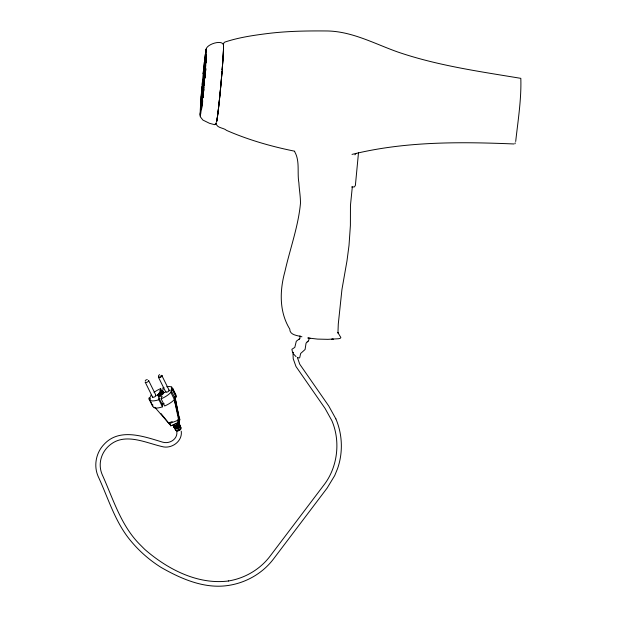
<?xml version="1.0" encoding="UTF-8"?>
<svg xmlns="http://www.w3.org/2000/svg" width="617" height="617" viewBox="0 0 617 617"><rect width="100%" height="100%" fill="white"/><g stroke="black" fill="none" stroke-linecap="round" stroke-linejoin="round"><path stroke-width="0.93" d="M200.124 115.34L200.163 115.911M200.132 113.729L200.201 111.561M162.202 392.165L163.22 391.81M160.767 392.427C159.556 394.618 161.276 391.247 159.98 392.767M163.173 391.633L162.541 392.096M163.536 392.474C165.495 391.98 162.734 392.852 163.528 392.628M352.322 186.866L350.456 205.407L350.394 225.498L349.014 245.381L346.978 260.898L341.949 289.466L338.286 324.01L337.962 332.679L340.885 337.576L340.129 338.394L338.509 338.741L327.835 339.342L317.531 339.095L307.814 337.962L310.274 338.332M159.903 394.101C158.045 394.787 160.019 394.194 159.911 394.402M200.24 110.605L200.486 106.456M200.448 106.826L200.78 101.952M161.569 394.325L160.921 394.911M161.145 392.682L161.531 392.682L161.106 392.574M161.176 393.654L161.631 393.33M161.16 392.744L161.184 392.096L161.646 392.227M161.677 392.42L162.101 392.458M161.731 392.52L161.947 391.756L162.248 392.273M200.749 102.26L201.157 96.823M515.079 143.738L515.149 142.812M201.134 97.046L201.612 91.223M163.112 392.759C161.708 392.667 162.68 394.271 163.058 392.659M201.589 91.362L202.044 86.179M202.183 84.514L202.661 79.308M161.415 394.672L160.975 394.456M203.24 73.323L200.71 101.358L200.263 116.729L202.885 120.053L209.564 123.338L214.708 124.696L216.228 122.737M202.014 92.535L204.921 64.53M201.289 106.255L206.471 54.358M206.356 56.039L201.504 109.757M201.659 108.476L205.808 64.87M205.985 62.973L206.348 59.178M202.538 103.162L202.7 100.594M203.078 97.409L203.325 93.961M203.595 91.115L203.957 87.329M204.266 84.938L204.551 81.537M204.906 78.228L205.183 74.904M205.538 71.109L205.816 68.271M203.109 97.532L203.294 95.643M203.757 91.185L203.918 89.033M204.281 85.254L204.551 82.416M205.006 78.004L205.176 75.806M205.623 71.078L205.808 69.189M223.477 45.673L223.47 45.812A38.462 1.095 -84.8 0 1 222.12 70.238A38.47 1.095 -84.8 0 0 223.501 45.805L223.477 45.673A38.593 1.103 -84.8 0 1 222.128 70.191M358.5 152.692L355.377 185.493L354.328 186.959L351.636 186.951M203.086 73.708L204.913 57.821M203.232 73.462L203.818 67.631M203.803 67.847L204.381 62.402M204.358 62.703L205.399 54.018M204.697 58.885L205.862 50.872M150.918 395.05L150.625 397.024L149.229 397.556L149.005 398.952L152.546 406.102L152.769 404.706M149.005 398.952L150.394 398.42L150.07 400.402L153.61 407.552L155.183 408.007A13.065 4.735 -26.3 0 0 161.345 407.189L162.441 406.827L162.695 405.23L158.793 398.004A1.897 0.686 -26.3 0 1 158.916 397.232L159.363 396.839A1.897 0.686 -26.3 0 1 160.381 396.276L160.597 396.191A1.897 0.686 -26.3 0 1 161.561 395.991L161.939 396.068A1.897 0.686 -26.3 0 1 161.816 396.847L161.13 398.821L164.67 405.971L165.788 405.477A13.065 4.735 -26.3 0 0 172.475 401.358L174.403 399.561L170.863 392.412L171.703 387.06L170.138 386.604A13.065 4.735 -26.3 0 0 166.737 386.766M174.403 399.561L174.773 397.07M161.091 394.988L161.176 394.425M145.311 382.332L145.265 382.108A1.897 0.686 -26.3 0 1 145.311 381.992M158.554 394.764L157.613 395.281L157.674 394.479L158.43 394.402M157.906 394.595L157.829 395.127L158.338 394.433M159.047 393.415L159.626 393.33L159.71 392.597L158.854 393.515L159.441 393.152M159.209 395.566L158.214 396.021L159.194 395.644M159.71 392.597L159.009 393.391M162.441 406.827L158.901 399.677L159.155 398.081M159.047 394.186C160.435 394.008 158.484 395.119 159.548 394.001M161.176 391.834L160.389 390.245L160.644 388.641L159.525 389.134A13.065 4.735 -26.3 0 0 154.003 392.358M160.351 395.204L160.412 394.741M161.076 392.443L161.43 392.08M161.376 391.98L161.345 392.659L161.531 392.08M161.538 393.646L161.438 393.052M161.77 393.083L161.747 393.692L162.04 392.929M161.947 391.756L161.716 392.458M161.747 393.692L161.855 392.998M163.358 393.075L163.544 392.404M164.045 392.813L163.682 392.566M172.544 389.905L171.156 390.438L174.696 397.587L176.084 397.055L172.544 389.905L172.768 388.509L171.372 389.049M176.084 397.055L176.308 395.659L172.768 388.509M178.83 420.948L179.239 419.46L174.341 399.762L178.83 420.948L179.277 418.102L175.058 397.055M178.483 416.498L179.84 419.236L179.393 422.082L178.49 422.869L170.786 425.838L168.965 422.83L172.259 421.565M515.689 141.486C517.995 120.616 521.488 99.214 520.817 78.344C479.671 71.503 437.769 65.664 398.011 52.09C374.419 43.768 351.474 30.904 325.776 30.958C306.502 30.804 287.144 31.128 267.994 33.488C253.433 35.316 238.81 37.436 224.835 42.087C223.963 42.38 223.678 43.367 223.508 44.162M206.155 49.237C206.757 44.2 221.966 39.473 223.346 44.748M205.554 52.491L206.294 48.674M205.877 50.687L206.309 49.167L206.163 49.653M162.888 392.828L162.271 393.106M162.942 392.936L162.178 393.068M206.07 49.977L205.924 50.455M158.268 396.129L159.271 395.165L159.024 395.566M160.173 395.127L159.417 395.682L159.788 395.173M159.417 395.682L159.842 395.281M159.255 395.188L158.384 395.62L158.939 395.165M160.459 394.849L159.479 395.073L160.374 394.718M174.341 398.212L174.804 396.893L179.239 419.46L174.804 396.893M158.592 394.865C157.667 394.541 158.808 394.518 158.183 395.065M158.746 394.703L158.153 394.371M160.173 393.916L160.728 393.685M147.332 379.656L146.075 379.848L145.226 380.843M174.249 426.709L174.472 428.051L175.637 428.345A3.054 1.111 -26.3 0 0 178.413 427.272L177.411 425.776L179.316 424.288C178.313 421.511 180.249 425.83 177.75 425.946A3.054 1.111 -26.3 0 1 174.981 427.01L173.809 426.717L173.917 426.046M175.066 427.149L174.364 427.589L174.765 427.689C176.215 426.54 172.914 426.825 174.696 428.26L175.398 427.812L174.472 428.051L174.572 427.38M178.02 423.555L178.105 424.188L177.087 425.113A2.198 0.794 -26.3 0 1 176.585 425.391M178.614 422.653L177.094 424.612A3.054 1.111 -26.3 0 1 174.318 425.676L173.153 425.383L173.261 424.712L173.153 425.383L173.886 424.789M177.542 423.817L178.945 423.324L177.426 425.275A3.054 1.111 -26.3 0 1 174.65 426.347L173.477 426.054L173.585 425.383L173.809 426.717L174.742 426.478L174.04 426.925L173.709 426.262L174.41 425.815L175.089 425.877L174.65 426.347L174.981 427.01L175.413 426.54M177.249 426.717A2.198 0.794 -26.3 0 0 177.742 426.44L179.609 424.65L178.976 424.342M177.866 424.488L178.359 425.514L177.85 425.468L177.519 424.804L178.514 424.411L179.169 425.699L180.041 425.776A3.054 1.111 -26.3 0 1 179.832 427.072L178.745 427.943L178.074 427.111L179.979 425.614L179.609 424.65L178.197 425.152L179.169 424.658L178.837 423.995L178.105 424.188L178.436 424.851L179.169 424.658M158.561 394.726L158.7 394.294M178.213 423.918L178.992 423.617M159.34 394.564L159.656 394.132L158.955 394.302M162.51 393.006C163.582 392.759 161.423 393.985 162.495 392.944M163.104 393.145L162.371 393.145M158.384 395.62L159.325 395.212M160.173 394.71L159.687 395.505L159.98 394.757M159.95 392.998L160.852 392.474M162.232 391.942L161.338 392.219L161.793 392.103M160.921 393.538L160.204 394.255M175.027 426.555L174.434 427.026L174.218 425.452L173.477 426.054L174.41 425.815M158.492 375.591L159.641 374.627M168.965 422.83L169.629 423.501L177.341 420.539L178.035 419.344L179.393 422.082L176.092 423.355M162.248 394.602C164.153 393.106 161.037 394.433 162.294 394.402M162.248 394.294L162.88 393.577M158.407 395.566L158.877 395.304M159.556 395.119L160.142 394.826M215.348 124.387L215.811 123.724M354.929 154.828L355.855 153.533M162.356 394.487L163.135 393.607M174.472 428.051L175.236 427.666A3.054 1.111 -26.3 0 0 178.082 426.609L179.609 424.65L178.529 425.815L179.023 426.848L178.074 427.111M179.308 425.013L179.709 425.113L179.007 425.553L179.933 425.321L179.169 425.699L179.979 425.614L179.2 425.915A2.198 0.794 -26.3 0 1 178.861 426.486L179.501 426.409L179.177 425.745L178.182 426.131L179.023 426.848L179.933 425.321L179.377 424.442L178.39 424.812M163.559 392.535L164.037 392.335M158.153 394.649L158.708 394.572M160.073 392.936L160.813 392.535M160.898 392.782L160.297 392.967M162.911 391.918L162.34 392.312L163.027 391.926M292.512 352.153L291.88 349.291L294.81 347.379L296.291 341.232L299.955 338.471L299.985 335.764M206.163 57.597L205.515 58.808L201.659 99.298L202.075 100.664M174.318 425.676L174.758 425.213M175.398 427.812L174.696 428.26L175.683 427.882L175.097 428.352L174.765 427.689L175.745 427.211M176.076 427.874L175.637 428.345L175.305 427.674M308.122 341.24C305.076 343.368 310.505 340.237 308.693 338.432M170.863 392.412L168.935 394.209A13.065 4.735 -26.3 0 1 162.248 398.335L161.13 398.821M306.965 342.08L306.047 343.222L305.091 349.484L300.656 353.472L299.715 357.667L299.106 358.014L297.325 357.42M162.51 391.942C163.736 391.263 161.662 392.165 162.88 392.165M159.232 394.294L159.718 394.109M160.86 394.386C160.219 395.975 160.906 393.631 161.608 394.371M162.364 393.361L162.911 393.183M173.778 425.691L174.364 425.221M174.11 426.355L174.696 425.884M174.904 428.044A3.054 1.111 -26.3 0 0 174.796 428.715L175.429 429.023L176.015 428.553L175.536 428.306A2.198 0.794 -26.3 0 1 175.536 428.113M179.046 426.146L179.64 425.676M160.389 390.245L159.965 390.615A1.897 0.686 -26.3 0 0 159.842 391.394L160.212 391.471A1.897 0.686 -26.3 0 0 161.176 391.271L161.392 391.186A1.897 0.686 -26.3 0 0 162.41 390.623L162.857 390.237A1.897 0.686 -26.3 0 0 162.981 389.458L162.88 387.784L163.975 387.422M160.235 393.847L160.829 393.793M158.692 395.728L159.171 395.296L158.638 395.62M178.652 423.678L179.046 423.779L178.344 424.218L179.277 423.987L178.537 424.581L179.316 424.288M160.59 392.528L160.119 393.006M159.556 394.317L159.194 394.494L159.71 394.24M177.411 425.776L176.755 424.442L177.704 424.188M178.406 427.774L178.837 427.465A2.198 0.794 -26.3 0 0 179.339 426.216M298.898 339.381L299.515 338.972M179.501 426.409L178.76 425.514L179.647 424.951L178.675 424.882L179.377 424.442M162.348 393.26L162.826 393.021L162.356 393.006M160.273 392.697L160.675 392.551M174.796 428.715L175.536 428.306M175.76 428.507L175.027 428.923L175.845 430.573M200.672 114.076C202.97 96.915 205.646 67.801 206.464 50.517M173.477 426.054L174.249 425.668M173.809 426.717L174.572 426.332M158.276 394.818L157.613 395.281M178.506 424.365L179.277 423.987M173.77 426.416L174.542 426.116M174.426 427.751L175.205 427.45M161.909 391.996L161.947 392.443M159.371 395.582L160.358 395.119M177.881 423.247L178.66 422.953M158.901 399.677L157.805 400.04A13.065 4.735 -26.3 0 1 151.643 400.857L150.07 400.402M178.76 425.514L179.501 425.321L179.832 425.992L179.092 426.185M352.006 154.404C404.983 141.301 459.896 141.725 514.046 143.969M178.529 425.815L179.177 425.745M332.679 339.165L333.234 339.126L331.437 339.234M175.429 429.023L175.968 429.008A3.054 1.111 -26.3 0 0 178.745 427.943M178.837 427.465L179.346 427.512M178.182 426.131L178.691 426.185M294.71 151.204C271.403 146.507 248.373 139.928 226.562 130.395C223.817 127.657 216.428 128.166 216.258 123.331M301.937 336.797C297.633 335.463 289.643 335.255 289.759 329.062C279.077 311.701 279.648 290.484 284.954 271.411C290.044 248.728 298.266 226.647 300.464 203.379C300.556 196.507 299.23 189.704 298.89 182.848C297.032 172.544 300.086 161.106 294.671 151.689M160.921 393.746L160.266 394.109M296.06 356.634L293.7 354.158M176.832 431.63C177.843 438.996 169.706 444.225 162.711 442.181C144.185 436.612 119.482 427.334 103.918 444.502C95.997 452.809 93.522 465.665 98.08 476.247C108.23 497.996 114.986 522.005 130.657 540.731C139.319 551.243 149.7 560.29 161.245 567.509C181.668 579.178 205.191 589.351 229.223 585.309L229.308 585.294C246.615 582.471 262.78 573.085 273.416 559.087L327.118 488.086L334.707 475.576L337.545 468.642C343.152 452.593 342.535 434.569 335.895 418.92L335.818 418.758M179.177 418.565L179.84 419.236M154.79 407.251L169.76 424.434L161.029 413.567M335.895 418.92L328.738 405.963L299.762 364.231L297.548 357.968M293.399 352.315A2.213 0.54 5.4 0 0 292.967 352.538L293.214 358.739L295.983 366.506L325.113 408.493L331.853 420.655C340.761 441.356 337.738 467.47 323.563 485.463L269.984 556.287C259.988 569.46 244.795 578.314 228.514 580.967L228.606 580.959C197.718 585.009 167.392 569.144 144.725 549.361L139.265 543.893C120.608 524.789 112.996 498.428 102.245 474.728C97.463 463.791 101.381 451.243 110.967 444.186C125.891 432.895 145.936 442.829 161.808 446.507C171.233 449.392 182.686 441.479 181.251 431.214M171.703 387.06L175.243 394.209M161.916 375.676L169.197 390.391M158.515 377.357L165.803 392.073M177.341 420.539L178.49 422.869M180.041 425.776L180.858 427.427M163.042 391.818L162.387 391.942L163.158 391.587M179.832 427.072L180.65 428.722M160.644 388.641L162.217 391.818M148.658 380.612L156.008 395.466M169.629 423.501L170.786 425.838M152.615 397.147L145.265 382.301A1.897 0.686 -26.3 0 0 146.854 382.301A1.897 0.686 -26.3 0 0 148.689 380.882L148.712 380.782A1.897 0.686 -26.3 0 0 148.388 380.473M200.116 113.86L200.217 114.87M200.116 114.091L200.17 114.592M222.081 71.156A38.47 1.095 -84.8 0 1 216.575 121.734A38.462 1.095 -84.8 0 0 222.051 71.156A38.593 1.103 -84.8 0 1 216.528 121.85M293.414 352.978A2.213 0.54 5.4 0 1 292.975 352.677M180.449 428.437A2.213 0.887 -15.6 0 1 180.033 429.625A2.213 0.887 -15.6 0 1 177.434 430.342M162.209 405.03A1.897 0.686 -26.3 0 1 162.456 404.374L162.903 403.988A1.897 0.686 -26.3 0 1 163.706 403.518M168.757 390.145A1.897 0.686 -26.3 0 1 169.212 390.476L169.197 390.576A1.897 0.686 -26.3 0 1 167.354 391.996A1.897 0.686 -26.3 0 1 165.749 391.903L165.765 391.803A1.897 0.686 -26.3 0 1 165.973 391.448M155.816 395.273A1.897 0.686 -26.3 0 1 156.024 395.551L156.008 395.651A1.897 0.686 -26.3 0 1 154.165 397.07A1.897 0.686 -26.3 0 1 152.561 396.978L152.576 396.878A1.897 0.686 -26.3 0 1 152.692 396.646M164.037 403.325A41.941 15.201 -26.3 0 1 162.364 403.95M180.534 428.645A2.198 0.794 -26.3 0 1 179.601 430.203A2.198 0.794 -26.3 0 1 176.932 430.905M176.77 430.759A2.198 0.794 -26.3 0 1 176.74 430.543A2.198 0.571 -24.7 0 0 176.747 430.705M180.58 428.746A2.198 0.571 -24.7 0 1 179.524 430.018A2.198 0.571 -24.7 0 1 176.886 430.797M180.241 428.499A2.198 0.794 -26.3 0 1 180.002 428.8M179.655 429.116A2.198 0.794 -26.3 0 1 179.223 429.424M178.722 429.702A2.198 0.794 -26.3 0 1 177.226 430.196M180.457 427.326A3.054 1.111 -26.3 0 1 178.868 429.98A3.054 1.111 -26.3 0 1 175.722 429.694M175.621 423.416A3.054 1.111 -26.3 0 1 174.896 423.74M161.353 375.514A1.897 0.686 -26.3 0 1 161.963 375.846L161.947 375.946A1.897 0.686 -26.3 0 1 160.104 377.365A1.897 0.686 -26.3 0 1 158.507 377.272L158.523 377.164A1.897 0.686 -26.3 0 1 158.847 376.686M160.921 375.421A1.897 0.686 -26.3 0 1 161.893 375.707L161.878 375.807A1.897 0.686 -26.3 0 1 160.042 377.226A1.897 0.686 -26.3 0 1 158.438 377.134L158.453 377.033A1.897 0.686 -26.3 0 1 158.916 376.416M174.873 426.787L174.141 427.38L174.873 426.787M338.023 332.964L337.892 332.393L338.023 332.964"/></g></svg>
